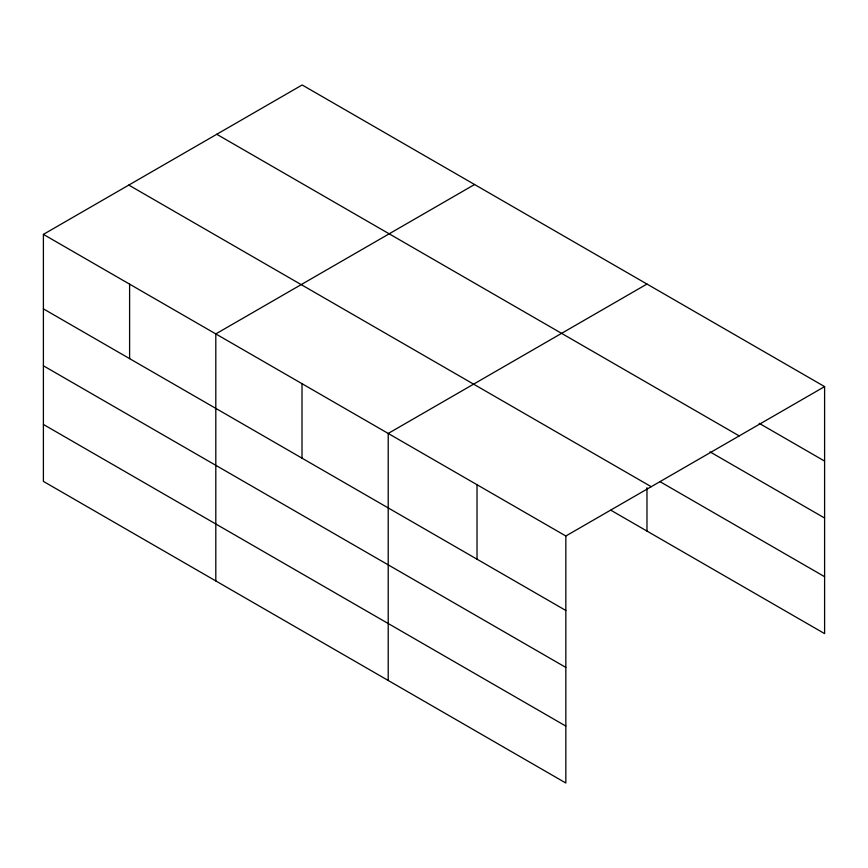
<?xml version="1.0" encoding="UTF-8"?>
<svg xmlns="http://www.w3.org/2000/svg" width="868" height="868" viewBox="0 0 868 868"><rect width="100%" height="100%" fill="white"/><g stroke="black" fill="none" stroke-linecap="round" stroke-linejoin="round"><path stroke-width="1.3" d="M610.855 510.221L824.6 633.618L824.6 386.607L302.162 84.977L43.4 234.382L43.4 481.393L565.838 783.023L565.838 536.001L43.4 234.382M474.568 184.515L215.806 333.909L215.806 580.931M646.975 284.053L388.213 433.447L388.213 680.469M565.838 536.001L824.6 386.607M759.153 423.302L824.6 461.082M216.772 134.28L739.21 435.91M710.078 451.902L824.6 518.022M659.821 481.556L824.6 576.688M128.79 185.079L651.228 486.698M43.4 308.856L565.838 610.475M43.4 365.786L565.838 667.416M43.4 424.452L565.838 726.082M646.975 487.686L646.975 531.075M477.02 484.724L477.02 559.209M302.01 383.678L302.01 458.163M129.603 284.14L129.603 358.625"/></g></svg>
